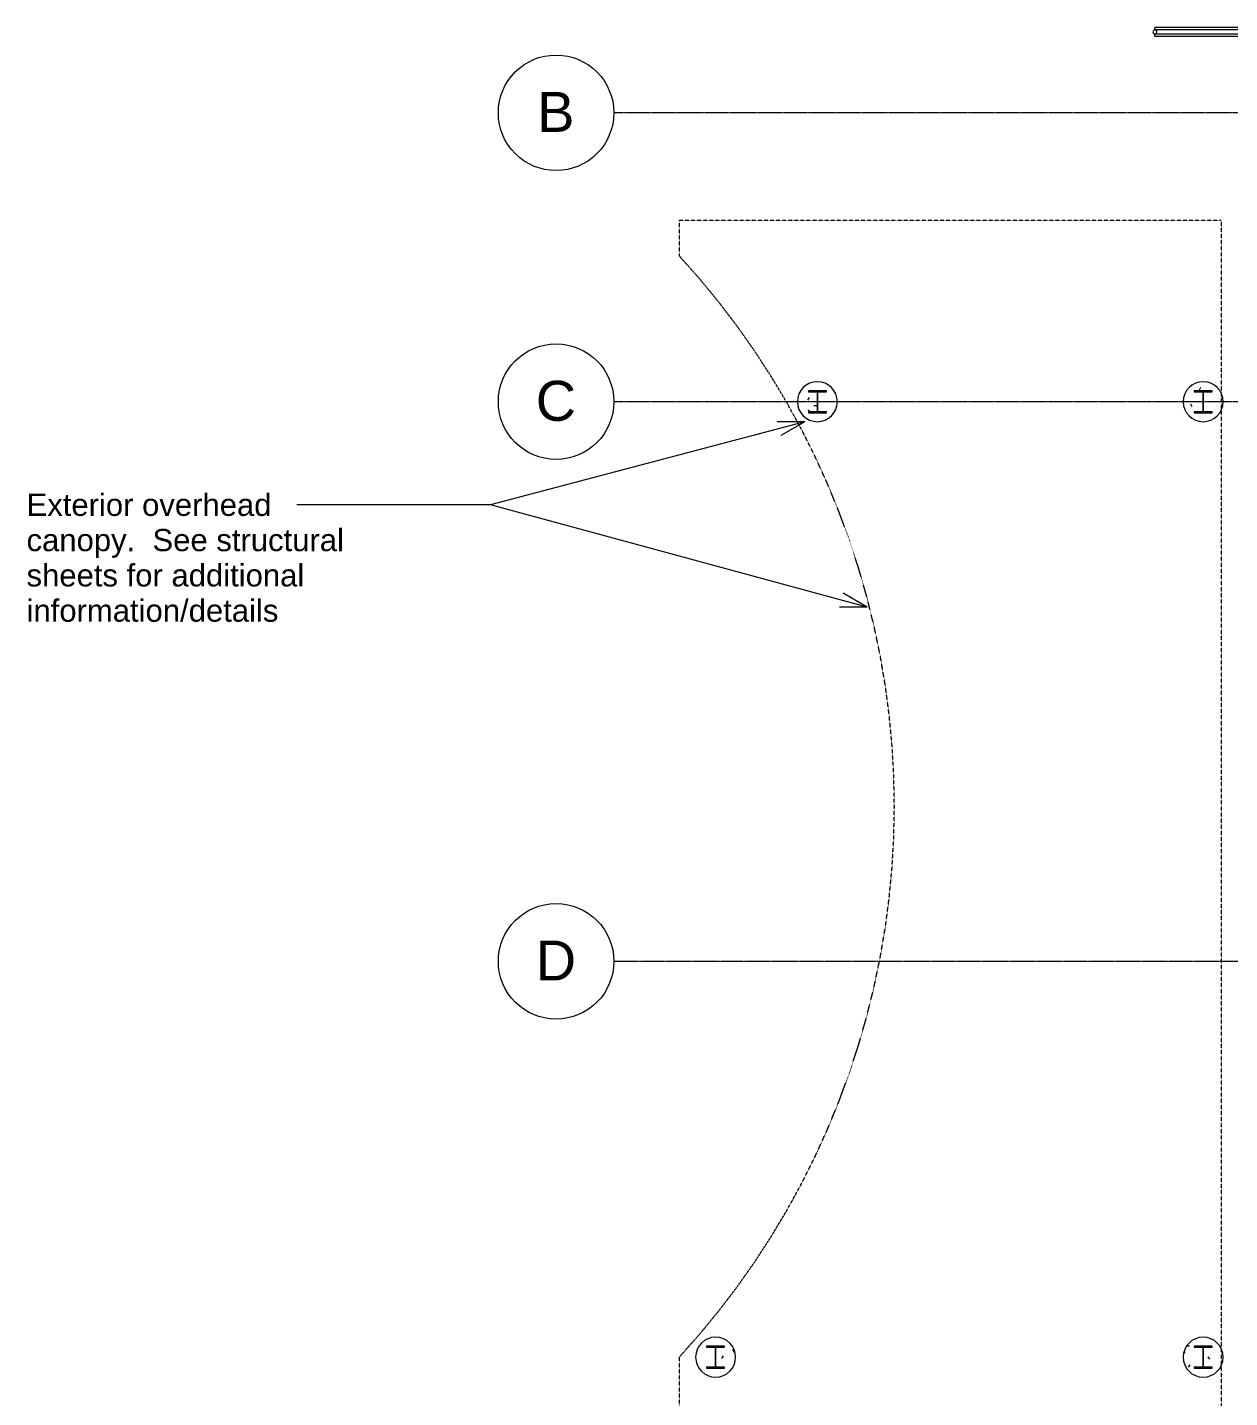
# Model space of a CAD drawing. Header units: millimetres. Extents: x -23600 to 58751, y -29611 to 36794.
# Drawn here: x -23600 to -10073, y 8219 to 23640 of the extents above; entities that cross this region are included whole.
import ezdxf

# ---------------------------------------------------------------- set-up
doc = ezdxf.new("R2010")
doc.units = ezdxf.units.MM
doc.linetypes.add('Grid Line', pattern=[22.225, 12.7, -3.175, 3.175, -3.175])
doc.linetypes.add('Overhead', pattern=[3.96875, 2.38125, -1.5875])
for name, color, linetype, lineweight in [('A-FLOR-OVHD', 1, 'Overhead', 9), ('A-GENM', 13, 'Continuous', 9), ('G-ANNO-TEXT', 231, 'Continuous', 9), ('S-COLS', 52, 'Continuous', 9), ('S-GRID', 1, 'Continuous', 9), ('S-GRID-IDEN', 1, 'Continuous', 9)]:
    doc.layers.add(name, color=color, linetype=linetype, lineweight=lineweight)
doc.styles.add('Arial', font='arial.ttf', dxfattribs={"height": 250})
doc.styles.add('Arial_1', font='arial.ttf', dxfattribs={"height": 450})

# ---------------------------------------------------------------- blocks, each defined once
blk = doc.blocks.new('SHADE SUPPORT - SHADE SUPPORT-200511-01 - Entry Level')
at = {"layer": 'A-GENM'}
for p, q in [((13665, -23356), (13691, -23356)), ((13665, -23356), (13665, -24423)), ((13691, -23356), (13691, -24423)), ((13741, -23356), (13767, -23356)), ((13741, -23356), (13741, -24423)), ((13767, -23356), (13767, -24423)), ((13691, -24423), (13665, -24423)), ((13767, -24423), (13741, -24423))]:
    blk.add_line(p, q, dxfattribs=at)
for start, end in [(0, 180), (180, 0)]:
    blk.add_arc((13716, -24423), 22.2, start, end, dxfattribs=at)
blk = doc.blocks.new('M_W-Wide Flange-Column - W250X49_1-207315-01 - Entry Level')
at = {"layer": 'S-COLS'}
h = blk.add_hatch(dxfattribs=at)
h.set_pattern_fill('FP_57', color=256, style=0, pattern_type=2)
h.set_pattern_definition([(45, (10370, -19427.34), (-251.447, 251.447), []), (45, (10370, -19046.34), (-251.447, 251.447), [])])
h.paths.add_polyline_path([(101, -123.5), (101, -112.5), (3.7, -112.5), (3.7, 112.5), (101, 112.5), (101, 123.5), (-101, 123.5), (-101, 112.5), (-3.7, 112.5), (-3.7, -112.5), (-101, -112.5), (-101, -123.5)], flags=0)
for p, q in [((101, 123.5), (-101, 123.5)), ((-101, 123.5), (-101, 112.5)), ((-101, 112.5), (-3.7, 112.5)), ((-3.7, 112.5), (-3.7, -112.5)), ((3.7, -112.5), (3.7, 112.5)), ((3.7, 112.5), (101, 112.5)), ((101, 112.5), (101, 123.5)), ((-3.7, -112.5), (-101, -112.5)), ((-101, -112.5), (-101, -123.5)), ((-101, -123.5), (101, -123.5)), ((101, -112.5), (3.7, -112.5)), ((101, -123.5), (101, -112.5))]:
    blk.add_line(p, q, dxfattribs=at)
blk = doc.blocks.new('M_W-Wide Flange-Column - W250X49_1-V63-01 - Entry Level')
at = {"layer": 'S-COLS'}
h = blk.add_hatch(dxfattribs=at)
h.set_pattern_fill('FP_59', color=256, style=0, pattern_type=2)
h.set_pattern_definition([(45, (14711.23, -19427.34), (-251.447, 251.447), []), (45, (14711.23, -19046.34), (-251.447, 251.447), [])])
h.paths.add_polyline_path([(-101, -123.5), (101, -123.5), (101, -112.5), (3.7, -112.5), (3.7, 112.5), (101, 112.5), (101, 123.5), (-101, 123.5), (-101, 112.5), (-3.7, 112.5), (-3.7, -112.5), (-101, -112.5)], flags=0)
for p, q in [((101, 123.5), (-101, 123.5)), ((-101, 123.5), (-101, 112.5)), ((-101, 112.5), (-3.7, 112.5)), ((-3.7, 112.5), (-3.7, -112.5)), ((3.7, -112.5), (3.7, 112.5)), ((3.7, 112.5), (101, 112.5)), ((101, 112.5), (101, 123.5)), ((-3.7, -112.5), (-101, -112.5)), ((-101, -112.5), (-101, -123.5)), ((-101, -123.5), (101, -123.5)), ((101, -112.5), (3.7, -112.5)), ((101, -123.5), (101, -112.5))]:
    blk.add_line(p, q, dxfattribs=at)
blk = doc.blocks.new('M_W-Wide Flange-Column - W250X49_1-207316-01 - Entry Level')
at = {"layer": 'S-COLS'}
h = blk.add_hatch(dxfattribs=at)
h.set_pattern_fill('FP_60', color=256, style=0, pattern_type=2)
h.set_pattern_definition([(45, (15856.4, -8673.98), (-251.447, 251.447), []), (45, (15856.4, -8292.98), (-251.447, 251.447), [])])
h.paths.add_polyline_path([(-101, -123.5), (101, -123.5), (101, -112.5), (3.7, -112.5), (3.7, 112.5), (101, 112.5), (101, 123.5), (-101, 123.5), (-101, 112.5), (-3.7, 112.5), (-3.7, -112.5), (-101, -112.5)], flags=0)
for p, q in [((101, 123.5), (-101, 123.5)), ((-101, 123.5), (-101, 112.5)), ((-101, 112.5), (-3.7, 112.5)), ((-3.7, 112.5), (-3.7, -112.5)), ((3.7, -112.5), (3.7, 112.5)), ((3.7, 112.5), (101, 112.5)), ((101, 112.5), (101, 123.5)), ((-3.7, -112.5), (-101, -112.5)), ((-101, -112.5), (-101, -123.5)), ((-101, -123.5), (101, -123.5)), ((101, -112.5), (3.7, -112.5)), ((101, -123.5), (101, -112.5))]:
    blk.add_line(p, q, dxfattribs=at)
blk = doc.blocks.new('M_W-Wide Flange-Column - W250X49_1-V64-01 - Entry Level')
at = {"layer": 'S-COLS'}
h = blk.add_hatch(dxfattribs=at)
h.set_pattern_fill('FP_61', color=256, style=0, pattern_type=2)
h.set_pattern_definition([(45, (10370, -8673.98), (-251.447, 251.447), []), (45, (10370, -8292.98), (-251.447, 251.447), [])])
h.paths.add_polyline_path([(-101, -123.5), (101, -123.5), (101, -112.5), (3.7, -112.5), (3.7, 112.5), (101, 112.5), (101, 123.5), (-101, 123.5), (-101, 112.5), (-3.7, 112.5), (-3.7, -112.5), (-101, -112.5)], flags=0)
for p, q in [((101, 123.5), (-101, 123.5)), ((-101, 123.5), (-101, 112.5)), ((-101, 112.5), (-3.7, 112.5)), ((-3.7, 112.5), (-3.7, -112.5)), ((3.7, -112.5), (3.7, 112.5)), ((3.7, 112.5), (101, 112.5)), ((101, 112.5), (101, 123.5)), ((-3.7, -112.5), (-101, -112.5)), ((-101, -112.5), (-101, -123.5)), ((-101, -123.5), (101, -123.5)), ((101, -112.5), (3.7, -112.5)), ((101, -123.5), (101, -112.5))]:
    blk.add_line(p, q, dxfattribs=at)
blk = doc.blocks.new('M_Concrete-Round-Column - 450mm-206498-01 - Entry Level')
at = {"layer": 'S-COLS'}
h = blk.add_hatch(dxfattribs=at)
h.set_pattern_fill('FP_62', color=256, style=0, pattern_type=2)
h.set_pattern_definition([(0, (15856.4, -8673.98), (812.8, 203.2), [33.528, -576.072, 33.528, -3827.272]), (0, (15856.4, -8673.98), (812.8, 203.2), [-643.128, -576.072, 33.528, -1185.672, -2032]), (0, (15856.4, -8673.98), (812.8, 203.2), [-2438.4, 33.528, -576.072, 33.528, -1388.872]), (0, (15856.4, -8673.98), (812.8, 203.2), [-3081.528, -372.872, 33.528, -982.472]), (120, (16161.2, -8572.37), (-582.3764, 602.3054), [33.528, -576.072, 33.528, -3827.272]), (120, (16161.2, -8572.37), (-582.3764, 602.3054), [-643.128, -576.072, 33.528, -1185.672, -2032]), (120, (16161.2, -8572.37), (-582.3764, 602.3054), [-2438.4, 33.528, -576.072, 33.528, -1388.872]), (120, (16161.2, -8572.37), (-582.3764, 602.3054), [-3081.528, -372.872, 33.528, -982.472]), (240, (16262.8, -8165.98), (-230.4236, -805.5054), [33.528, -576.072, 33.528, -3827.272]), (240, (16262.8, -8165.98), (-230.4236, -805.5054), [-643.128, -576.072, 33.528, -1185.672, -2032]), (240, (16262.8, -8165.98), (-230.4236, -805.5054), [-2438.4, 33.528, -576.072, 33.528, -1388.872]), (240, (16262.8, -8165.98), (-230.4236, -805.5054), [-3081.528, -372.872, 33.528, -982.472])])
h.paths.add_polyline_path([(0, -225), (50, -219), (98, -203), (140, -176), (176, -140), (203, -98), (219, -50), (225, 0), (219, 50), (203, 98), (176, 140), (140, 176), (98, 203), (50, 219), (0, 225), (-50, 219), (-98, 203), (-140, 176), (-176, 140), (-203, 98), (-219, 50), (-225, 0), (-219, -50), (-203, -98), (-176, -140), (-140, -176), (-98, -203), (-50, -219)], flags=0)
h.paths.add_polyline_path([(-4, -123), (-101, -123), (-101, -113), (-4, -113), (-4, 113), (-101, 113), (-101, 124), (101, 123), (101, 113), (4, 112), (4, -113), (101, -113), (101, -123), (4, -123)], flags=0)
for start, end in [(0, 180), (180, 0)]:
    blk.add_arc((0, 0), 225, start, end, dxfattribs=at)
blk = doc.blocks.new('M_Concrete-Round-Column - 450mm-V67-01 - Entry Level')
at = {"layer": 'S-COLS'}
h = blk.add_hatch(dxfattribs=at)
h.set_pattern_fill('FP_65', color=256, style=0, pattern_type=2)
h.set_pattern_definition([(0, (10370, -8673.98), (812.8, 203.2), [33.528, -576.072, 33.528, -3827.272]), (0, (10370, -8673.98), (812.8, 203.2), [-643.128, -576.072, 33.528, -1185.672, -2032]), (0, (10370, -8673.98), (812.8, 203.2), [-2438.4, 33.528, -576.072, 33.528, -1388.872]), (0, (10370, -8673.98), (812.8, 203.2), [-3081.528, -372.872, 33.528, -982.472]), (120, (10674.8, -8572.37), (-582.3764, 602.3054), [33.528, -576.072, 33.528, -3827.272]), (120, (10674.8, -8572.37), (-582.3764, 602.3054), [-643.128, -576.072, 33.528, -1185.672, -2032]), (120, (10674.8, -8572.37), (-582.3764, 602.3054), [-2438.4, 33.528, -576.072, 33.528, -1388.872]), (120, (10674.8, -8572.37), (-582.3764, 602.3054), [-3081.528, -372.872, 33.528, -982.472]), (240, (10776.4, -8165.98), (-230.4236, -805.5054), [33.528, -576.072, 33.528, -3827.272]), (240, (10776.4, -8165.98), (-230.4236, -805.5054), [-643.128, -576.072, 33.528, -1185.672, -2032]), (240, (10776.4, -8165.98), (-230.4236, -805.5054), [-2438.4, 33.528, -576.072, 33.528, -1388.872]), (240, (10776.4, -8165.98), (-230.4236, -805.5054), [-3081.528, -372.872, 33.528, -982.472])])
h.paths.add_polyline_path([(0, -225), (50, -219), (98, -203), (140, -176), (176, -140), (203, -98), (219, -50), (225, 0), (219, 50), (203, 98), (176, 140), (140, 176), (98, 203), (50, 219), (0, 225), (-50, 219), (-98, 203), (-140, 176), (-176, 140), (-203, 98), (-219, 50), (-225, 0), (-219, -50), (-203, -98), (-176, -140), (-140, -176), (-98, -203), (-50, -219)], flags=0)
h.paths.add_polyline_path([(-4, -124), (-101, -124), (-101, -113), (-4, -113), (-4, 112), (-101, 112), (-101, 123), (101, 123), (101, 112), (4, 112), (4, -113), (101, -113), (101, -124), (4, -124)], flags=0)
for start, end in [(0, 180), (180, 0)]:
    blk.add_arc((0, 0), 225, start, end, dxfattribs=at)
blk = doc.blocks.new('M_Concrete-Round-Column - 450mm-V68-01 - Entry Level')
at = {"layer": 'S-COLS'}
h = blk.add_hatch(dxfattribs=at)
h.set_pattern_fill('FP_66', color=256, style=0, pattern_type=2)
h.set_pattern_definition([(0, (14711.23, -19427.34), (812.8, 203.2), [33.528, -576.072, 33.528, -3827.272]), (0, (14711.23, -19427.34), (812.8, 203.2), [-643.128, -576.072, 33.528, -1185.672, -2032]), (0, (14711.23, -19427.34), (812.8, 203.2), [-2438.4, 33.528, -576.072, 33.528, -1388.872]), (0, (14711.23, -19427.34), (812.8, 203.2), [-3081.528, -372.872, 33.528, -982.472]), (120, (15016.03, -19325.74), (-582.3764, 602.3054), [33.528, -576.072, 33.528, -3827.272]), (120, (15016.03, -19325.74), (-582.3764, 602.3054), [-643.128, -576.072, 33.528, -1185.672, -2032]), (120, (15016.03, -19325.74), (-582.3764, 602.3054), [-2438.4, 33.528, -576.072, 33.528, -1388.872]), (120, (15016.03, -19325.74), (-582.3764, 602.3054), [-3081.528, -372.872, 33.528, -982.472]), (240, (15117.63, -18919.34), (-230.4236, -805.5054), [33.528, -576.072, 33.528, -3827.272]), (240, (15117.63, -18919.34), (-230.4236, -805.5054), [-643.128, -576.072, 33.528, -1185.672, -2032]), (240, (15117.63, -18919.34), (-230.4236, -805.5054), [-2438.4, 33.528, -576.072, 33.528, -1388.872]), (240, (15117.63, -18919.34), (-230.4236, -805.5054), [-3081.528, -372.872, 33.528, -982.472])])
h.paths.add_polyline_path([(0, -225), (50, -219), (98, -203), (140, -176), (176, -140), (203, -98), (219, -50), (225, 0), (219, 50), (203, 98), (176, 140), (140, 176), (98, 203), (50, 219), (0, 225), (-50, 219), (-98, 203), (-140, 176), (-176, 140), (-203, 98), (-219, 50), (-225, 0), (-219, -50), (-203, -98), (-176, -140), (-140, -176), (-98, -203), (-50, -219)], flags=0)
h.paths.add_polyline_path([(-4, -123), (-101, -123), (-101, -112), (-4, -112), (-4, 113), (-101, 113), (-101, 124), (101, 123), (101, 113), (4, 112), (4, -112), (101, -112), (101, -123), (4, -123)], flags=0)
for start, end in [(0, 180), (180, 0)]:
    blk.add_arc((0, 0), 225, start, end, dxfattribs=at)
blk = doc.blocks.new('M_Concrete-Round-Column - 450mm-V69-01 - Entry Level')
at = {"layer": 'S-COLS'}
h = blk.add_hatch(dxfattribs=at)
h.set_pattern_fill('FP_67', color=256, style=0, pattern_type=2)
h.set_pattern_definition([(0, (10370, -19427.34), (812.8, 203.2), [33.528, -576.072, 33.528, -3827.272]), (0, (10370, -19427.34), (812.8, 203.2), [-643.128, -576.072, 33.528, -1185.672, -2032]), (0, (10370, -19427.34), (812.8, 203.2), [-2438.4, 33.528, -576.072, 33.528, -1388.872]), (0, (10370, -19427.34), (812.8, 203.2), [-3081.528, -372.872, 33.528, -982.472]), (120, (10674.8, -19325.74), (-582.3764, 602.3054), [33.528, -576.072, 33.528, -3827.272]), (120, (10674.8, -19325.74), (-582.3764, 602.3054), [-643.128, -576.072, 33.528, -1185.672, -2032]), (120, (10674.8, -19325.74), (-582.3764, 602.3054), [-2438.4, 33.528, -576.072, 33.528, -1388.872]), (120, (10674.8, -19325.74), (-582.3764, 602.3054), [-3081.528, -372.872, 33.528, -982.472]), (240, (10776.4, -18919.34), (-230.4236, -805.5054), [33.528, -576.072, 33.528, -3827.272]), (240, (10776.4, -18919.34), (-230.4236, -805.5054), [-643.128, -576.072, 33.528, -1185.672, -2032]), (240, (10776.4, -18919.34), (-230.4236, -805.5054), [-2438.4, 33.528, -576.072, 33.528, -1388.872]), (240, (10776.4, -18919.34), (-230.4236, -805.5054), [-3081.528, -372.872, 33.528, -982.472])])
h.paths.add_polyline_path([(0, -225), (50, -219), (98, -203), (140, -176), (176, -140), (203, -98), (219, -50), (225, 0), (219, 50), (203, 98), (176, 140), (140, 176), (98, 203), (50, 219), (0, 225), (-50, 219), (-98, 203), (-140, 176), (-176, 140), (-203, 98), (-220, 47), (-225, 0), (-219, -50), (-203, -98), (-176, -140), (-140, -176), (-98, -203), (-50, -219)], flags=0)
h.paths.add_polyline_path([(-101, -123), (-101, -112), (-4, -112), (-4, 113), (-101, 113), (-101, 124), (101, 123), (101, 113), (4, 112), (4, -112), (101, -112), (101, -123), (-4, -123)], flags=0)
for start, end in [(0, 180), (180, 0)]:
    blk.add_arc((0, 0), 225, start, end, dxfattribs=at)
blk = doc.blocks.new('轴网 - M_Grid Head - Circle-24584-01 - Entry Level')
at = {"layer": 'S-GRID-IDEN'}
blk.add_circle((0, 0), 6.5, dxfattribs=at)

msp = doc.modelspace()

# ---------------------------------------------------------------- linework, layer by layer
at = {"layer": 'A-FLOR-OVHD'}
for p, q in [((-16262.8, 21472), (-10166.8, 21472)), ((-16262.8, 21065.6), (-16262.8, 21472)), ((-10166.8, 21472), (-10166.8, 6441.6)), ((-16262.8, 6441.6), (-16262.8, 8676.8))]:
    msp.add_line(p, q, dxfattribs=at)
at = {"layer": 'A-FLOR-OVHD', "flags": 128}
msp.add_lwpolyline([(-16262.8, 8676.8), (-16037, 8931.3), (-15820.8, 9194.1), (-15614.6, 9464.7), (-15418.5, 9742.8), (-15233, 10028), (-15058.1, 10319.9), (-14894.3, 10618.1), (-14741.7, 10922.2), (-14600.5, 11231.8), (-14470.9, 11546.4), (-14353.1, 11865.6), (-14247.2, 12189), (-14153.5, 12516.1), (-14072, 12846.5), (-14002.8, 13179.6), (-13946.1, 13515.1), (-13901.9, 13852.5), (-13870.3, 14191.3), (-13851.3, 14531), (-13845, 14871.2), (-13851.3, 15211.4), (-13870.3, 15551.1), (-13901.9, 15889.9), (-13946.1, 16227.3), (-14002.8, 16562.8), (-14072, 16896), (-14153.5, 17226.3), (-14247.2, 17553.4), (-14353.1, 17876.8), (-14470.9, 18196), (-14600.5, 18510.6), (-14741.7, 18820.2), (-14894.3, 19124.3), (-15058.1, 19422.5), (-15233, 19714.4), (-15418.5, 19999.6), (-15614.6, 20277.7), (-15820.8, 20548.3), (-16037, 20811.1), (-16262.8, 21065.6)], dxfattribs=at)
at = {"layer": 'G-ANNO-TEXT', "color": 7}
for p, q in [((-14851.7, 19199.5), (-18390.4, 18266.9)), ((-14851.7, 19199.5), (-15162.3, 19200.8)), ((-14851.7, 19199.5), (-15121.4, 19045.4)), ((-19510.8, 18266.9), (-20569.3, 18266.9)), ((-18390.4, 18266.9), (-19510.8, 18266.9)), ((-18390.4, 18266.9), (-19510.8, 18266.9)), ((-14152.2, 17115.3), (-18390.4, 18266.9)), ((-14152.2, 17115.3), (-14420.7, 17271.5)), ((-14152.2, 17115.3), (-14462.8, 17116.4))]:
    msp.add_line(p, q, dxfattribs=at)
at = {"layer": 'S-GRID', "linetype": 'Grid Line'}
for p, q in [((30823.3, 22678.5), (-17001.2, 22678.5)), ((30823.3, 19427.3), (-17001.2, 19427.3)), ((9837.6, 13128.1), (-17001.2, 13128.1))]:
    msp.add_line(p, q, dxfattribs=at)

# ---------------------------------------------------------------- block references
at = {"layer": 'A-GENM', "rotation": 270}
msp.add_blockref('SHADE SUPPORT - SHADE SUPPORT-200511-01 - Entry Level', (13509.4, 37305.1), dxfattribs=at)
at = {"layer": 'S-COLS'}
for name, p in [('M_Concrete-Round-Column - 450mm-V68-01 - Entry Level', (-14711.2, 19427.3)), ('M_Concrete-Round-Column - 450mm-V69-01 - Entry Level', (-10370, 19427.3)), ('M_W-Wide Flange-Column - W250X49_1-V63-01 - Entry Level', (-14711.2, 19427.3)), ('M_W-Wide Flange-Column - W250X49_1-207315-01 - Entry Level', (-10370, 19427.3)), ('M_Concrete-Round-Column - 450mm-206498-01 - Entry Level', (-15856.4, 8674)), ('M_W-Wide Flange-Column - W250X49_1-207316-01 - Entry Level', (-15856.4, 8674)), ('M_Concrete-Round-Column - 450mm-V67-01 - Entry Level', (-10370, 8674)), ('M_W-Wide Flange-Column - W250X49_1-V64-01 - Entry Level', (-10370, 8674))]:
    msp.add_blockref(name, p, dxfattribs=at)
at = {"layer": 'S-GRID-IDEN', "xscale": 99.99999999999991, "yscale": 99.99999999999991, "zscale": 99.99999999999991, "rotation": 89.99999999999982}
for p in [(-17651.2, 22678.5), (-17651.2, 19427.3), (-17651.2, 13128.1)]:
    msp.add_blockref('轴网 - M_Grid Head - Circle-24584-01 - Entry Level', p, dxfattribs=at)

# ---------------------------------------------------------------- texts
at = {"layer": 'G-ANNO-TEXT', "color": 7, "char_height": 250, "attachment_point": 1, "style": 'Arial'}
for s, insert, width in [('Exterior overhead ', (-23610.2, 18391.9), 3439.239), ('canopy.  See structural ', (-23610.2, 17995), 4417.298), ('sheets for additional ', (-23610.2, 17598.1), 3872.151), ('information/details', (-23610.2, 17201.3), 3399.155)]:
    msp.add_mtext(s, dxfattribs=dict(at, insert=insert, width=width))
at = {"layer": 'S-GRID-IDEN', "char_height": 450, "attachment_point": 1, "style": 'Arial_1'}
for s, insert, width in [('\\fArial|b0|i0|c134|p34|;B', (-17863.6, 22913.6), 513.08), ('\\fArial|b0|i0|c134|p34|;C', (-17880.1, 19662.4), 553.164), ('\\fArial|b0|i0|c134|p34|;D', (-17880.1, 13363.2), 553.164)]:
    msp.add_mtext(s, dxfattribs=dict(at, insert=insert, width=width))

doc.saveas('drawing.dxf')
